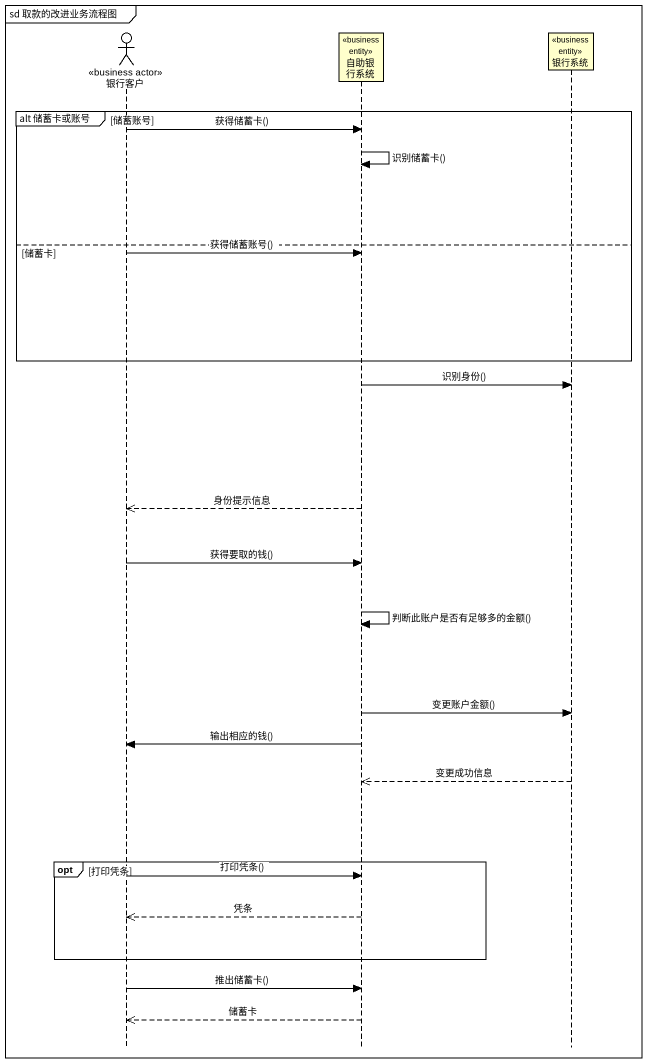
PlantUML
@startuml
mainframe sd 取款的改进业务流程图
hide footbox
actor 银行客户 <<business actor>>
participant 自助银行系统 <<business entity>>
participant 银行系统 <<business entity>>

group alt 储蓄卡或账号 [储蓄账号]
  银行客户 -> 自助银行系统 : 获得储蓄卡()
  自助银行系统 -> 自助银行系统 : 识别储蓄卡()
else 储蓄卡
  银行客户 -> 自助银行系统 : 获得储蓄账号()
end
自助银行系统 -> 银行系统 : 识别身份()
自助银行系统 -->> 银行客户 : 身份提示信息
银行客户 -> 自助银行系统 : 获得要取的钱()
自助银行系统 -> 自助银行系统 : 判断此账户是否有足够多的金额()
自助银行系统 -> 银行系统 : 变更账户金额()
自助银行系统 -> 银行客户 : 输出相应的钱()
银行系统 -->> 自助银行系统 : 变更成功信息
opt 打印凭条
  银行客户 -> 自助银行系统 : 打印凭条()
  自助银行系统 -->> 银行客户 : 凭条
end
银行客户 -> 自助银行系统 : 推出储蓄卡()
自助银行系统 -->> 银行客户 : 储蓄卡
@enduml
